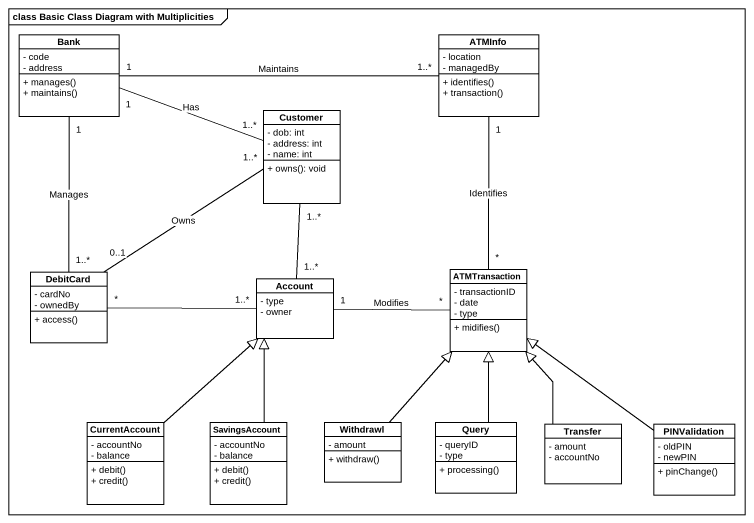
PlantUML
@startuml
mainframe class Basic Class Diagram with Multiplicities
hide circle
hide empty members
skinparam classAttributeIconSize 0
class Bank {
  - code
  - address
  + manages()
  + maintains()
}
class ATMInfo {
  - location
  - managedBy
  + identifies()
  + transaction()
}
class Customer {
  - dob: int
  - address: int
  - name: int
  + owns(): void
}
class DebitCard {
  - cardNo
  - ownedBy
  + access()
}
class Account {
  - type
  - owner
}
class ATMTransaction {
  - transactionID
  - date
  - type
  + midifies()
}
class CurrentAccount {
  - accountNo
  - balance
  + debit()
  + credit()
}
class SavingsAccount {
  - accountNo
  - balance
  + debit()
  + credit()
}
class Withdrawl {
  - amount
  + withdraw()
}
class Query {
  - queryID
  - type
  + processing()
}
class Transfer {
  - amount
  - accountNo
}
class PINValidation {
  - oldPIN
  - newPIN
  + pinChange()
}
Bank "1" -right- "1..*" ATMInfo : Maintains
Bank "1" -right- "1..*" Customer : Has
Bank "1" -- "1..*" DebitCard : Manages
ATMInfo "1" -- "*" ATMTransaction : Identifies
Customer "1..*" -- "0..1" DebitCard : Owns
Customer "1..*" -- "1..*" Account
DebitCard "*" -right- "1..*" Account
Account "1" -right- "*" ATMTransaction : Modifies
CurrentAccount -up-|> Account
SavingsAccount -up-|> Account
Withdrawl -up-|> ATMTransaction
Query -up-|> ATMTransaction
Transfer -up-|> ATMTransaction
PINValidation -up-|> ATMTransaction
@enduml
